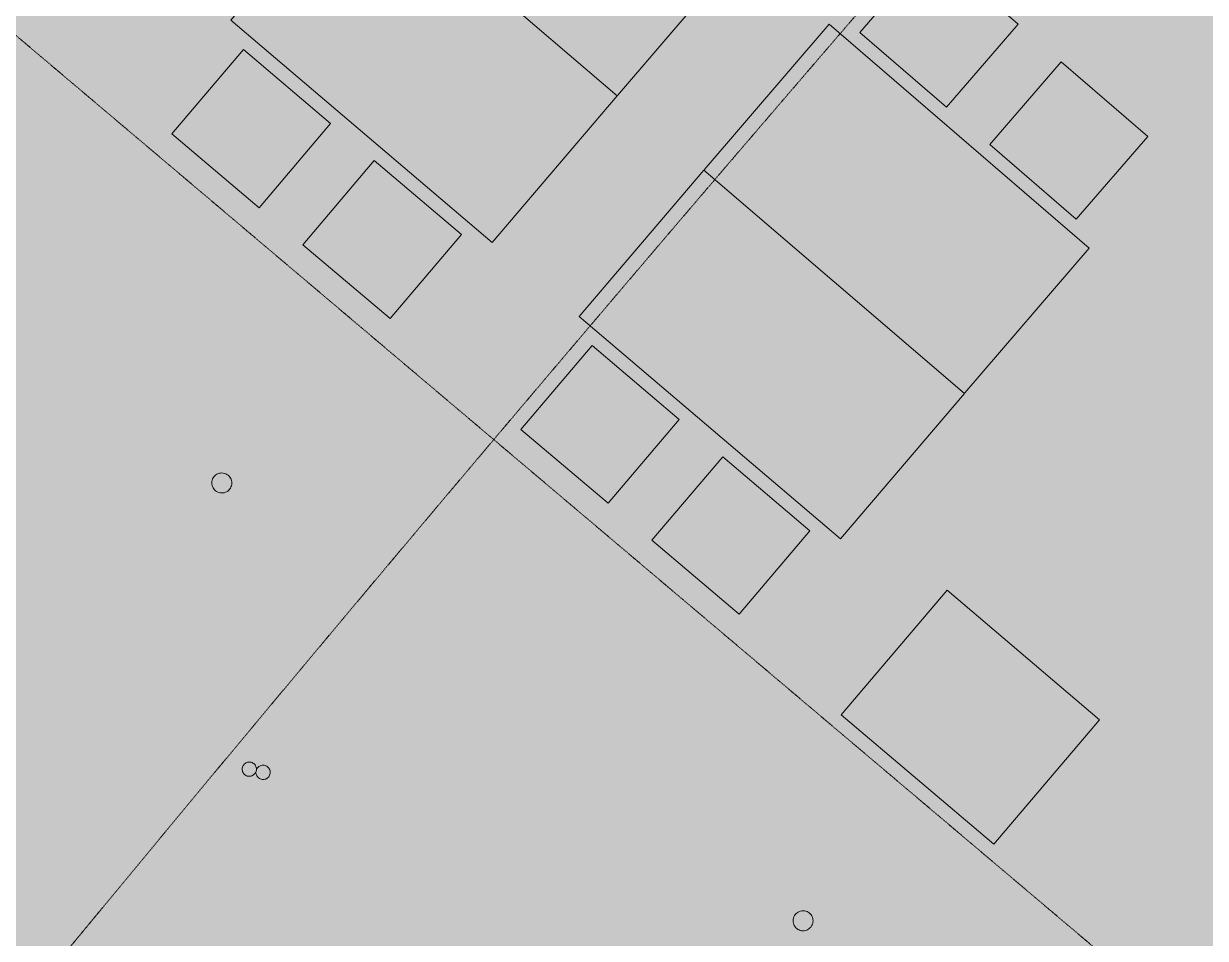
# Model space of a CAD drawing. Header units: millimetres. Extents: x -100577 to 287200, y -212120 to 238461.
# Drawn here: x 57802 to 61937, y 28818 to 32017 of the extents above; entities that cross this region are included whole.
import ezdxf

# ---------------------------------------------------------------- set-up
doc = ezdxf.new("R2010")
doc.units = ezdxf.units.MM
doc.linetypes.add('DASHDOT', pattern=[3.556, 2.54, -0.508, 0, -0.508])
for name, color, linetype, lineweight in [('06_部屋の色', 8, 'Continuous', 0), ('11_見えがかり（家具）', 8, 'Continuous', 9), ('40_通り芯', 1, 'DASHDOT', 9), ('70_断面の位置', 6, 'DASHDOT', 9)]:
    doc.layers.add(name, color=color, linetype=linetype, lineweight=lineweight)

msp = doc.modelspace()

# ---------------------------------------------------------------- hatches: boundary and pattern name
at = {"layer": '06_部屋の色', "true_color": 0xe9dfcf}
for points in [[(53252.5, 35933.7), (55136.2, 38129.2), (65440.9, 29156), (64528.3, 28092.3), (64554.8, 28069.5), (63642.4, 27006.1), (63615.7, 27028.7), (53397.7, 35666.8), (53469.3, 35750.3)], [(51259, 33542.8), (53174.4, 35842.5), (53391.3, 35659.1), (53397.7, 35666.8), (63615.7, 27028.7), (62718.7, 25951.8), (62745.6, 25929.4), (61848.9, 24852.8)], [(50973.3, 27824.3), (50951.2, 27877), (50930.3, 27931.4), (50910.5, 27987.2), (50891.6, 28044.1), (50873.2, 28101.7), (50855.3, 28159.8), (50837.4, 28218.1), (50819.5, 28276.2), (50801.3, 28334), (50782.4, 28391), (50762.8, 28447), (50742.2, 28501.6), (50720.2, 28554.7), (50698.7, 28608.2), (50678.9, 28664.1), (50660.7, 28721.8), (50643.5, 28780.8), (50626.9, 28840.7), (50610.5, 28900.8), (50593.9, 28960.7), (50576.7, 29019.7), (50558.4, 29077.5), (50538.7, 29133.4), (50517.2, 29186.9), (50493.3, 29237.5), (50466.8, 29284.7), (50437.2, 29327.9), (50404, 29366.7), (50366.9, 29400.4), (50327.6, 29431.3), (50288.4, 29462.3), (50285.4, 29464.7), (50388.8, 29595.7), (50680.9, 29963.9), (50778.1, 30085.9), (50973.8, 30331.4), (51267.6, 30698.3), (51562.2, 31064.4), (51857.6, 31429.9), (52153.9, 31794.7), (52451.1, 32158.8), (52650.1, 32401.6), (52749, 32522.2), (53047.9, 32884.9), (53347.5, 33247), (53648, 33608.3), (53949.3, 33968.9), (54251.5, 34328.9), (54554.5, 34688.1), (62496.7, 27973.9), (62209.2, 27633.1), (61922.5, 27291.5), (61636.6, 26949.3), (61351.5, 26606.4), (61067.2, 26262.9), (60783.6, 25918.7), (60692.9, 25808.2), (60689.8, 25804.3), (60500.9, 25573.9), (60218.9, 25228.4), (59937.8, 24882.3), (59657.4, 24535.5), (59377.9, 24188.1), (59099.1, 23840), (58913.4, 23607), (58821.2, 23491.3), (58544.1, 23141.9), (58267.7, 22791.9), (58028.5, 22487.4), (57995.8, 22518.9), (57959.2, 22553.3), (57922.2, 22587.2), (57884.6, 22620.3), (57808.8, 22685.5), (57770.8, 22718.1), (57732.8, 22750.7), (57694.7, 22783.2), (57656.5, 22815.5), (57618.2, 22847.7), (57579.8, 22879.7), (57541.2, 22911.5), (57502.5, 22943.1), (57463.5, 22974.4), (57424.3, 23005.5), (57383.9, 23035), (57341.6, 23062.1), (57297.6, 23087), (57252.2, 23110.1), (57205.5, 23131.7), (57157.9, 23152), (57109.6, 23171.4), (57060.8, 23190.2), (57011.8, 23208.7), (56962.7, 23227.2), (56913.9, 23245.9), (56865.5, 23265.3), (56817.9, 23285.6), (56771.2, 23307.1), (56725.8, 23330.2), (56681.7, 23355.1), (56639.4, 23382.1), (56599, 23411.6), (56561.3, 23444.5), (56526.7, 23481.4), (56494.8, 23521.7), (56465.1, 23565), (56437.5, 23610.7), (56411.4, 23658.5), (56386.4, 23707.7), (56362.3, 23757.9), (56314.9, 23859.4), (56290.8, 23909.8), (56266, 23959.2), (56240.1, 24007.1), (56212.6, 24053.1), (56184.8, 24098.7), (56157.9, 24145.4), (56131.7, 24193), (56105.9, 24241.1), (56080.3, 24289.5), (56054.7, 24337.9), (56028.9, 24386), (56002.6, 24433.5), (55975.7, 24480.1), (55947.8, 24525.6), (55918.8, 24569.7), (55888.4, 24612), (55856.5, 24652.2), (55822.7, 24690.2), (55786.9, 24725.6), (55748.9, 24758.1), (55708.4, 24787.5), (55665.7, 24814.1), (55621, 24838.1), (55574.5, 24859.8), (55526.3, 24879.4), (55476.7, 24897.2), (55426, 24913.5), (55374.2, 24928.5), (55321.6, 24942.5), (55268.4, 24955.7), (55214.8, 24968.4), (55161.1, 24980.9), (55107.3, 24993.3), (55053.8, 25006.1), (55000.7, 25019.4), (54948.2, 25033.5), (54896.6, 25048.7), (54846, 25065.2), (54795.4, 25081.8), (54743.9, 25097.1), (54691.6, 25111.4), (54638.7, 25125.1), (54585.5, 25138.3), (54532.2, 25151.3), (54478.9, 25164.4), (54426, 25178), (54373.6, 25192.2), (54321.9, 25207.3), (54271.2, 25223.6), (54221.6, 25241.4), (54173.4, 25260.9), (54126.7, 25282.5), (54081.9, 25306.4), (54039.1, 25332.8), (53998.5, 25362.1), (53960.4, 25394.5), (53924.6, 25429.9), (53890.9, 25467.9), (53859, 25508.3), (53828.7, 25550.7), (53799.8, 25594.8), (53771.9, 25640.3), (53744.9, 25686.8), (53718.4, 25734), (53692.2, 25781.7), (53666.2, 25829.5), (53639.9, 25877.1), (53613.3, 25924.1), (53585.9, 25970.2), (53557.6, 26015.1), (53528.1, 26058.6), (53497.2, 26100.2), (53464.6, 26139.6), (53430.1, 26176.6), (53394.4, 26212.2), (53358.7, 26247.6), (53322.9, 26283), (53287.1, 26318.3), (53251, 26353.4), (53214.9, 26388.3), (53178.6, 26423.1), (53142.1, 26457.6), (53105.5, 26491.9), (53068.6, 26525.9), (53031.5, 26559.6), (52994.2, 26593.1), (52956.6, 26626.2), (52918.8, 26658.9), (52880.6, 26691.3), (52842.2, 26723.3), (52803.4, 26754.8), (52764.2, 26785.9), (52723, 26814.4), (52678.3, 26838.4), (52630.5, 26858.5), (52580.2, 26875.3), (52527.7, 26889.4), (52473.6, 26901.4), (52418.2, 26911.9), (52362.1, 26921.4), (52305.7, 26930.5), (52249.5, 26939.9), (52194, 26950), (52139.5, 26961.6), (52086.6, 26975.2), (52035.7, 26991.3), (51987.3, 27010.6), (51941.8, 27033.7), (51898.1, 27058.9), (51854.4, 27084.3), (51810.9, 27109.8), (51767.5, 27135.5), (51724.3, 27161.4), (51681.2, 27187.5), (51638.4, 27213.9), (51595.7, 27240.5), (51553.3, 27267.5), (51511.1, 27294.7), (51469.2, 27322.3), (51427.6, 27350.2), (51386.3, 27378.6), (51345.2, 27407.3), (51304.6, 27436.4), (51264.2, 27466), (51224.3, 27496.1), (51184.7, 27526.6), (51146.9, 27559.4), (51111.9, 27595.9), (51079.8, 27635.9), (51050, 27679), (51022.5, 27725), (50997, 27773.5)]]:
    msp.add_hatch(color=8, dxfattribs=at).paths.add_polyline_path(points)
at = {"layer": '06_部屋の色', "true_color": 0xd9d3ec}
msp.add_hatch(color=8, dxfattribs=at).paths.add_polyline_path([(63412.5, 29049.6), (62953.7, 28512.9), (62496.9, 27974.5), (56616.6, 32945.6), (57091.6, 33505.5), (57568.7, 34063.6), (58047.9, 34620), (58529.1, 35174.6), (64336, 30118), (63873.3, 29584.7)])

# ---------------------------------------------------------------- linework, layer by layer
at = {"layer": '11_見えがかり（家具）'}
for points in [[(58968.2, 32546.3), (59408.9, 33059.4), (60317.9, 32276), (59879.9, 31766)], [(58526.7, 32028.7), (58966.9, 32544.8), (59878.6, 31764.5), (59441.1, 31251.5), (58526.7, 32028.7)], [(60728, 31985.9), (60979.2, 32276.7), (61281.6, 32014.9), (61030.9, 31724.7), (60728, 31985.9)], [(60183.8, 31505.9), (60620.9, 32014.8), (61529.9, 31231.4), (61095.5, 30725.6)], [(58321, 31631.5), (58571.6, 31927), (58876.4, 31668), (58626.4, 31373.1), (58321, 31631.5)], [(61182.4, 31594.1), (61432.9, 31884), (61735.3, 31622.2), (61485.3, 31332.9), (61182.4, 31594.1)], [(58779, 31243.9), (59028.8, 31538.5), (59333.7, 31279.6), (59084.4, 30985.6), (58779, 31243.9)], [(59745.8, 30992.5), (60182.5, 31504.4), (61094.2, 30724.1), (60660.2, 30215.3), (59745.8, 30992.5)], [(59542.4, 30598), (59790.9, 30891.1), (60095.8, 30632.1), (59847.7, 30339.6), (59542.4, 30598)], [(60000.4, 30210.4), (60248.2, 30502.6), (60553, 30243.6), (60305.8, 29952), (60000.4, 30210.4)], [(58465.6, 30428.6), (58468.2, 30432.4), (58471.3, 30435.8), (58474.8, 30438.8), (58478.6, 30441.2), (58482.8, 30443.2), (58487.1, 30444.6), (58491.6, 30445.4), (58496.2, 30445.6), (58500.8, 30445.2), (58505.2, 30444.3), (58509.6, 30442.7), (58513.6, 30440.6), (58517.4, 30438), (58520.8, 30434.9), (58523.7, 30431.4), (58526.2, 30427.6), (58528.2, 30423.5), (58529.6, 30419.1), (58530.4, 30414.6), (58530.6, 30410), (58530.2, 30405.4), (58529.2, 30401), (58527.7, 30396.7), (58525.6, 30392.6), (58523, 30388.8), (58519.9, 30385.4), (58516.4, 30382.5), (58512.6, 30380), (58508.4, 30378.1), (58504.1, 30376.7), (58499.6, 30375.8), (58495, 30375.6), (58490.4, 30376), (58486, 30377), (58481.6, 30378.5), (58477.6, 30380.6), (58473.8, 30383.2), (58470.4, 30386.3), (58467.5, 30389.8), (58465, 30393.7), (58463, 30397.8), (58461.6, 30402.2), (58460.8, 30406.7), (58460.6, 30411.2), (58461, 30415.8), (58462, 30420.3), (58463.5, 30424.6), (58465.6, 30428.6)], [(60662.8, 29599.9), (61032.9, 30036.1), (61566, 29582.5), (61197.2, 29147.8), (60662.8, 29599.9)], [(58567.7, 29416.7), (58568.8, 29419.8), (58570.3, 29422.7), (58572.2, 29425.3), (58574.4, 29427.8), (58576.9, 29429.9), (58579.6, 29431.6), (58582.6, 29433), (58585.7, 29434), (58588.9, 29434.6), (58592.2, 29434.8), (58595.5, 29434.5), (58598.7, 29433.8), (58601.7, 29432.7), (58604.6, 29431.2), (58607.3, 29429.3), (58609.8, 29427.1), (58611.9, 29424.7), (58613.6, 29421.9), (58615, 29418.9), (58616, 29415.8), (58616.6, 29412.6), (58616.8, 29409.3), (58616.5, 29406.1), (58615.8, 29402.9), (58614.7, 29399.8), (58613.2, 29396.9), (58611.3, 29394.2), (58606.6, 29389.7), (58600.9, 29386.5), (58597.8, 29385.5), (58594.6, 29384.9), (58591.3, 29384.8), (58588.1, 29385.1), (58584.9, 29385.8), (58581.8, 29386.9), (58578.9, 29388.4), (58576.2, 29390.2), (58573.8, 29392.4), (58571.7, 29394.9), (58569.9, 29397.7), (58568.5, 29400.6), (58567.5, 29403.7), (58566.9, 29407), (58566.8, 29410.2), (58567, 29413.5), (58567.7, 29416.7)], [(58618.7, 29411.6), (58620.5, 29414.3), (58622.7, 29416.7), (58625.2, 29418.8), (58628, 29420.6), (58630.9, 29422), (58634, 29423), (58637.2, 29423.5), (58640.5, 29423.7), (58643.8, 29423.4), (58647, 29422.7), (58650, 29421.6), (58652.9, 29420.1), (58655.6, 29418.3), (58658.1, 29416.1), (58660.2, 29413.6), (58661.9, 29410.8), (58663.3, 29407.9), (58664.3, 29404.8), (58664.9, 29401.5), (58665.1, 29398.3), (58664.8, 29395), (58664.1, 29391.8), (58663, 29388.7), (58661.5, 29385.8), (58659.6, 29383.1), (58654.9, 29378.6), (58649.2, 29375.4), (58646.1, 29374.4), (58642.9, 29373.9), (58639.6, 29373.7), (58636.4, 29374), (58633.2, 29374.7), (58630.1, 29375.8), (58627.2, 29377.3), (58624.5, 29379.1), (58622.1, 29381.3), (58620, 29383.8), (58618.2, 29386.6), (58616.8, 29389.5), (58615.8, 29392.7), (58615.2, 29395.9), (58615.2, 29396.4)], [(60499.2, 28897.7), (60501.8, 28901.4), (60504.9, 28904.8), (60508.4, 28907.8), (60512.3, 28910.2), (60516.4, 28912.2), (60520.8, 28913.6), (60525.3, 28914.4), (60529.8, 28914.6), (60534.4, 28914.2), (60538.9, 28913.3), (60543.2, 28911.7), (60547.3, 28909.6), (60551, 28907), (60554.4, 28903.9), (60557.4, 28900.5), (60559.8, 28896.6), (60561.8, 28892.5), (60563.2, 28888.1), (60564, 28883.6), (60564.2, 28879), (60563.8, 28874.5), (60562.9, 28870), (60561.3, 28865.7), (60559.2, 28861.6), (60556.6, 28857.8), (60553.5, 28854.5), (60550, 28851.5), (60546.2, 28849), (60542.1, 28847.1), (60537.7, 28845.7), (60533.2, 28844.9), (60528.6, 28844.6), (60524.1, 28845), (60519.6, 28846), (60515.3, 28847.5), (60511.2, 28849.6), (60507.4, 28852.2), (60504.1, 28855.3), (60501.1, 28858.8), (60498.6, 28862.7), (60496.7, 28866.8), (60495.3, 28871.2), (60494.5, 28875.7), (60494.2, 28880.2), (60494.6, 28884.8), (60495.6, 28889.3), (60497.1, 28893.6), (60499.2, 28897.7)]]:
    msp.add_lwpolyline(points, dxfattribs=at)
at = {"layer": '40_通り芯'}
msp.add_lwpolyline([(66167.3, 24880.8), (51352.4, 37406)], dxfattribs=at)
at = {"layer": '70_断面の位置'}
msp.add_lwpolyline([(57881.8, 28687.4), (58077.7, 28924.6), (58273.9, 29161.5), (58470.5, 29398.1), (58667.5, 29634.4), (58864.8, 29870.3), (59062.5, 30106), (59260.6, 30341.4), (59459, 30576.4), (59657.8, 30811.1), (59857, 31045.5), (60056.5, 31279.7), (60256.4, 31513.5), (60456.7, 31746.9), (60657.3, 31980.1), (60858.3, 32213), (61059.7, 32445.5), (61261.4, 32677.8), (61463.5, 32909.7), (61665.9, 33141.3), (61868.7, 33372.6), (62071.9, 33603.5)], dxfattribs=at)

doc.saveas('drawing.dxf')
